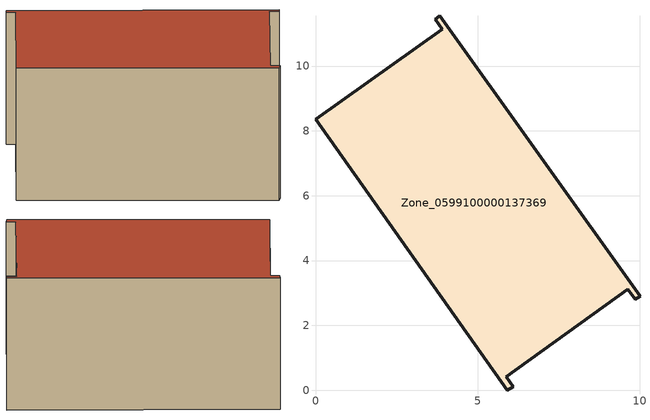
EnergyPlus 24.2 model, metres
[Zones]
Zone_0599100000137369
 floor ground (C_G): 3.91,11.14 3.69,11.45 3.83,11.55 10.01,2.9 9.87,2.8 9.64,3.11 5.88,0.42 6.1,0.11 5.91,0 0,8.36 z0
 wall outside (C_F): 5.91,0 6.1,0.11 5.88,0.42 9.64,3.11 9.87,2.8 10.01,2.9 3.83,11.55 3.69,11.45 3.91,11.14 0,8.36 5.91,0 z0:5.75
 roof outside (C_R): 3.91,11.14 0,8.36 5.91,0 6.1,0.11 5.88,0.42 9.64,3.11 9.87,2.8 10.01,2.9 3.83,11.55 3.69,11.45 z5.75
[BUILDING]
Pand.0599100000137369: North Axis=0; Terrain=City; Loads Convergence Tolerance Value=0.04; Temperature Convergence Tolerance Value=0.4; Solar Distribution=FullExterior; Maximum Number of Warmup Days=25; Minimum Number of Warmup Days=1
[Site:Location]
Rotterdam.The.Hague.AP_ZH_NLD Design_Conditions: Latitude=51.96; Longitude=4.45; Time Zone=1; Elevation=-4.5
[SITE:GROUNDTEMPERATURE:BUILDINGSURFACE]
18, 18, 18, 18, 18, 18, 18, 18, 18, 18, 18, 18
[MATERIAL] Thermal Absorptance=0.9; Solar Absorptance=0.7; Visible Absorptance=0.7
Name | Roughness | Thickness | Conductivity | Density | Specific Heat
G.TI.1975-1991 | MediumSmooth | 0.15 | 0.288461 | 540 | 1210
F.TI.1975-1991 | Rough | 0.3 | 0.230769 | 1920 | 840
R.TI.1975-1991 | MediumRough | 0.2 | 0.153846 | 1500 | 1000
[CONSTRUCTION]
C_G: G.TI.1975-1991
C_F: F.TI.1975-1991
C_R: R.TI.1975-1991
[ZONE]
Zone_0599100000137369: Type=1; Multiplier=1; Ceiling Height=Autocalculate; Volume=Autocalculate; Floor Area=autocalculate; Part of Total Floor Area=Yes
[ZONEINFILTRATION:DESIGNFLOWRATE]
Infil_Zone_0599100000137369: Zone or ZoneList or Space or SpaceList=Zone_0599100000137369; Schedule=AlwaysOn; Design Flow Rate Calculation Method=Flow/Area; Flow Rate per Floor Area=0.003; Constant Term Coefficient=1; Temperature Term Coefficient=0; Velocity Term Coefficient=0; Velocity Squared Term Coefficient=0
[HVACTEMPLATE:ZONE:IDEALLOADSAIRSYSTEM]
Zone_0599100000137369: Maximum Heating Supply Air Temperature=50; Minimum Cooling Supply Air Temperature=13; Maximum Heating Supply Air Humidity Ratio=0.0156; Minimum Cooling Supply Air Humidity Ratio=0.0077; Heating Limit=NoLimit; Cooling Limit=NoLimit; Dehumidification Control Type=ConstantSensibleHeatRatio; Cooling Sensible Heat Ratio=0.7; Dehumidification Setpoint=60; Humidification Control Type=None; Humidification Setpoint=30; Outdoor Air Method=None; Outdoor Air Flow Rate per Person=0.00944; Outdoor Air Flow Rate per Zone Floor Area=0; Outdoor Air Flow Rate per Zone=0; Demand Controlled Ventilation Type=None; Outdoor Air Economizer Type=NoEconomizer; Heat Recovery Type=None; Sensible Heat Recovery Effectiveness=0.7; Latent Heat Recovery Effectiveness=0.65
[ZONECONTROL:THERMOSTAT]
ThermostatControl_Zone_0599100000137369: Zone or ZoneList=Zone_0599100000137369; Control Type Schedule=DualSetpointControlType; Control 1=Thermostat_Zone_0599100000137369; Temperature Difference Between Cutout And Setpoint=0
[THERMOSTATSETPOINT:DUALSETPOINT]
Thermostat_Zone_0599100000137369: Heating Setpoint Temperature Schedule=HeatingSetpoint_Zone_0599100000137369; Cooling Setpoint Temperature Schedule=CoolingSetpoint_Zone_0599100000137369
[SCHEDULE:COMPACT]
HeatingSetpoint_Zone_0599100000137369: Through: 12/31, For: AllDays, Until: 24:00, 21
CoolingSetpoint_Zone_0599100000137369: Through: 12/31, For: AllDays, Until: 24:00, 24
DualSetpointControlType: Through: 12/31, For: AllDays, Until: 24:00, 4
AlwaysOn: Through: 12/31, For: AllDays, Until: 24:00, 1
